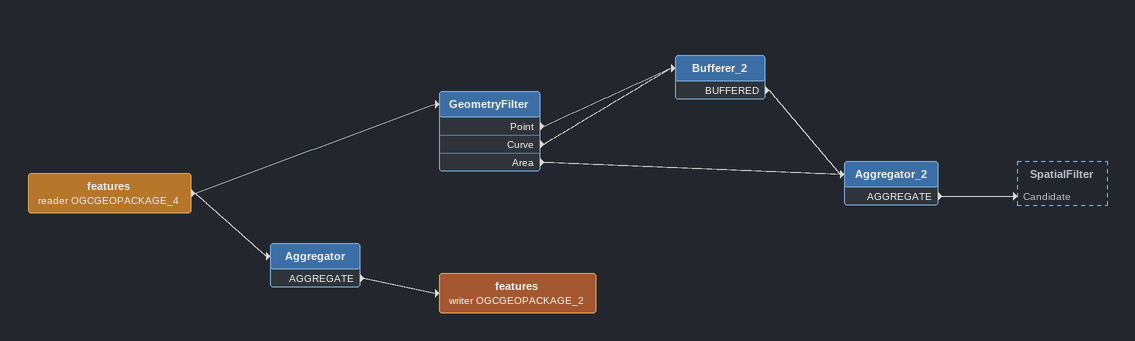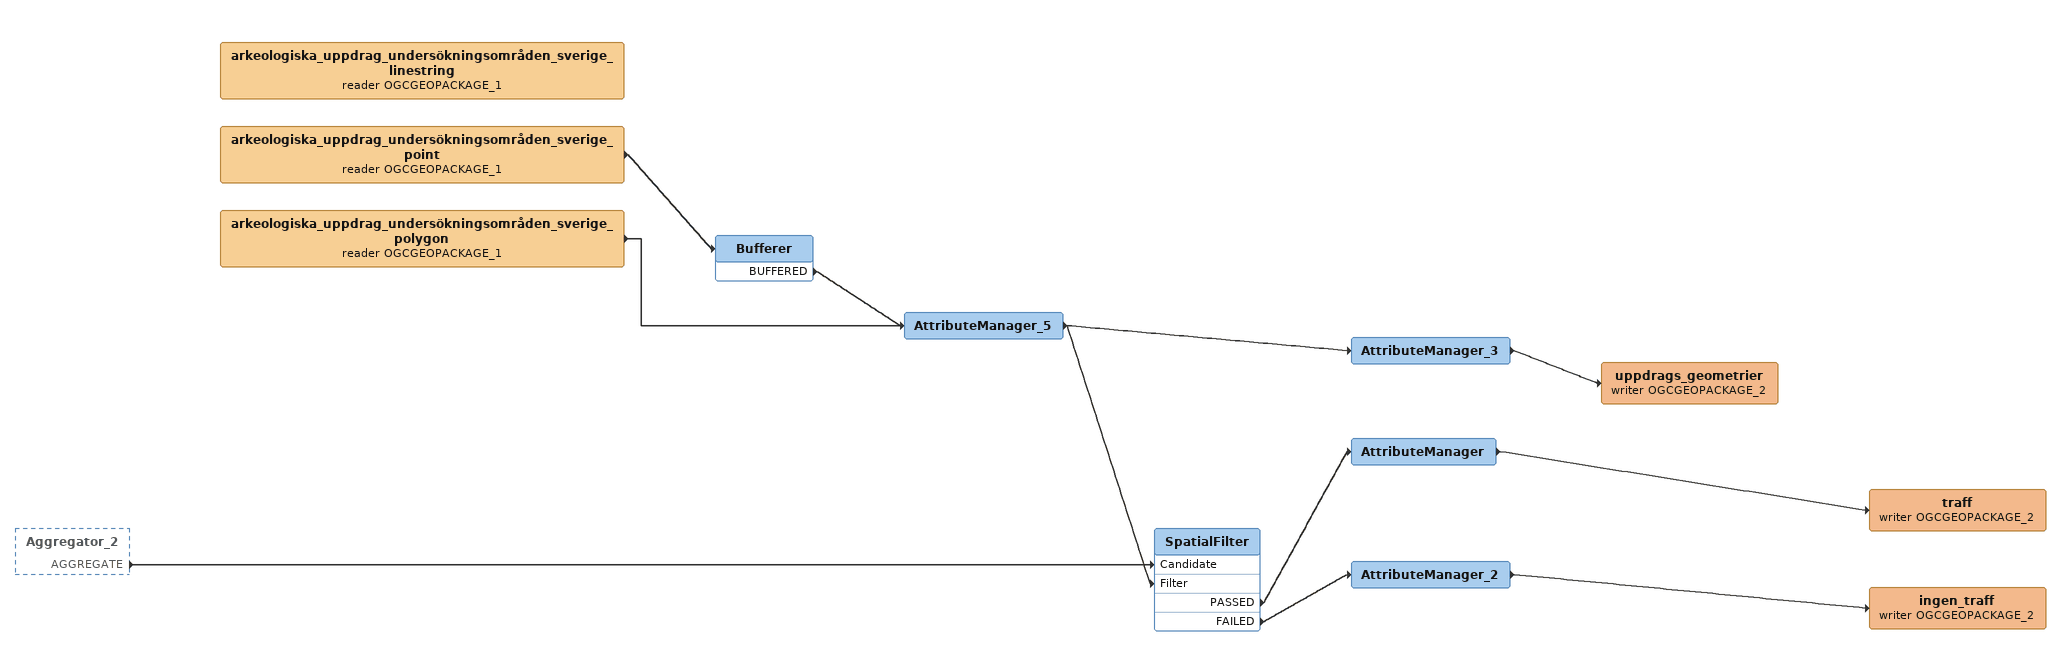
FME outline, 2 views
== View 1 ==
features (reader OGCGEOPACKAGE_4)
    -> GeometryFilter
    -> Aggregator
GeometryFilter
    Point -> Bufferer_2
    Curve -> Bufferer_2
    Area -> Aggregator_2
Bufferer_2
    BUFFERED -> Aggregator_2
Aggregator_2
    AGGREGATE -> SpatialFilter [Candidate]
Aggregator
    AGGREGATE -> features (writer OGCGEOPACKAGE_2)
features (writer OGCGEOPACKAGE_2)

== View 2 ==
Aggregator_2 [outside]
    AGGREGATE -> SpatialFilter [Candidate]
arkeologiska_uppdrag_undersökningsområden_sverige_linestring (reader OGCGEOPACKAGE_1)
arkeologiska_uppdrag_undersökningsområden_sverige_point (reader OGCGEOPACKAGE_1)
    -> Bufferer
Bufferer
    BUFFERED -> AttributeManager_5
arkeologiska_uppdrag_undersökningsområden_sverige_polygon (reader OGCGEOPACKAGE_1)
    -> AttributeManager_5
AttributeManager_5
    -> AttributeManager_3
    -> SpatialFilter [Filter]
AttributeManager_3
    -> uppdrags_geometrier (writer OGCGEOPACKAGE_2)
uppdrags_geometrier (writer OGCGEOPACKAGE_2)
SpatialFilter
    PASSED -> AttributeManager
    FAILED -> AttributeManager_2
AttributeManager
    -> traff (writer OGCGEOPACKAGE_2)
traff (writer OGCGEOPACKAGE_2)
AttributeManager_2
    -> ingen_traff (writer OGCGEOPACKAGE_2)
ingen_traff (writer OGCGEOPACKAGE_2)
